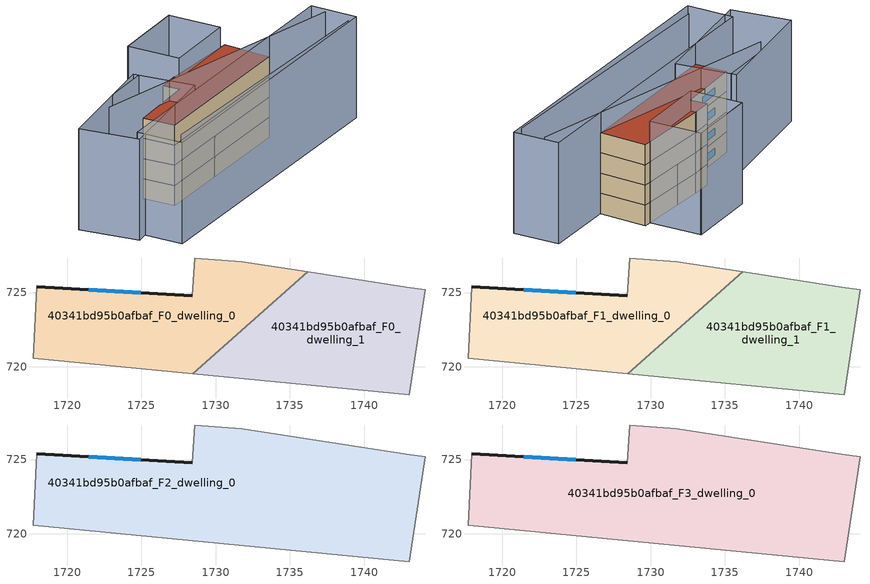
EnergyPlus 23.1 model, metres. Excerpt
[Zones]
40341bd95b0afbaf_F0_dwelling_0
 floor ground (EU_floor_Construction): 1736.19,726.39 1728.46,719.53 1717.71,720.57 1717.97,725.39 1728.44,724.77 1728.59,727.31 1731.76,727.07 z0
 wall outside (EU_wall_Construction): 1728.44,724.77 1717.97,725.39 z0:3
 wall adiabatic (EU_wall_Construction): 1736.19,726.39 1731.76,727.07 1728.59,727.31 1728.44,724.77 / 1717.97,725.39 1717.71,720.57 1728.46,719.53 z0:3
 wall to 40341bd95b0afbaf_F0_dwelling_1 (EU_wall_Construction): 1728.46,719.53 1736.19,726.39 z0:3
 window (EU_Window_Construction): 1724.95,724.98 1721.46,725.18 z1:2
40341bd95b0afbaf_F0_dwelling_1
 floor ground (EU_floor_Construction): 1744.1,725.18 1743.05,718.12 1728.46,719.53 1736.19,726.39 1742.88,725.37 z0
 wall adiabatic (EU_wall_Construction): 1728.46,719.53 1743.05,718.12 1744.1,725.18 1742.88,725.37 1736.19,726.39 z0:3
40341bd95b0afbaf_F1_dwelling_0
 floor to 40341bd95b0afbaf_F0_dwelling_0 (EU_floor_Construction): 1736.19,726.39 1728.46,719.53 1717.71,720.57 1717.97,725.39 1728.44,724.77 1728.59,727.31 1731.76,727.07 z3
 wall outside (EU_wall_Construction): 1728.44,724.77 1717.97,725.39 z3:6
 wall adiabatic (EU_wall_Construction): 1736.19,726.39 1731.76,727.07 1728.59,727.31 1728.44,724.77 / 1717.97,725.39 1717.71,720.57 1728.46,719.53 z3:6
 wall to 40341bd95b0afbaf_F1_dwelling_1 (EU_wall_Construction): 1728.46,719.53 1736.19,726.39 z3:6
 window (EU_Window_Construction): 1724.95,724.98 1721.46,725.18 z4:5
40341bd95b0afbaf_F1_dwelling_1
 floor to 40341bd95b0afbaf_F0_dwelling_1 (EU_floor_Construction): 1744.1,725.18 1743.05,718.12 1728.46,719.53 1736.19,726.39 1742.88,725.37 z3
 wall adiabatic (EU_wall_Construction): 1728.46,719.53 1743.05,718.12 1744.1,725.18 1742.88,725.37 1736.19,726.39 z3:6
40341bd95b0afbaf_F2_dwelling_0
 floor to 40341bd95b0afbaf_F1_dwelling_0 (EU_floor_Construction): 1736.19,726.39 1728.46,719.53 1717.71,720.57 1717.97,725.39 1728.44,724.77 1728.59,727.31 1731.76,727.07 z6
 floor to 40341bd95b0afbaf_F1_dwelling_1 (EU_floor_Construction): 1744.1,725.18 1743.05,718.12 1728.46,719.53 1736.19,726.39 1742.88,725.37 z6
 wall outside (EU_wall_Construction): 1728.44,724.77 1717.97,725.39 z6:9
 wall adiabatic (EU_wall_Construction): 1717.97,725.39 1717.71,720.57 1743.05,718.12 1744.1,725.18 1742.88,725.37 1731.76,727.07 1728.59,727.31 1728.44,724.77 z6:9
 window (EU_Window_Construction): 1724.95,724.98 1721.46,725.18 z7:8
40341bd95b0afbaf_F3_dwelling_0
 floor to 40341bd95b0afbaf_F2_dwelling_0 (EU_floor_Construction): 1744.1,725.18 1743.05,718.12 1717.71,720.57 1717.97,725.39 1728.44,724.77 1728.59,727.31 1731.76,727.07 1742.88,725.37 z9
 wall outside (EU_wall_Construction): 1728.44,724.77 1717.97,725.39 z9:12
 wall adiabatic (EU_wall_Construction): 1717.97,725.39 1717.71,720.57 1743.05,718.12 1744.1,725.18 1742.88,725.37 1731.76,727.07 1728.59,727.31 1728.44,724.77 z9:12
 window (EU_Window_Construction): 1724.95,724.98 1721.46,725.18 z10:11
 roof outside (EU_roof_Construction): 1743.05,718.12 1744.1,725.18 1742.88,725.37 1731.76,727.07 1728.59,727.31 1728.44,724.77 1717.97,725.39 1717.71,720.57 z12
shading: 1709.25,715.77 1752,710.55 / 1724.34,728.93 1717.18,729.49 / 1743.61,733.25 1732.29,734.1 / 1753.44,714.56 1713.32,728.3 / 1707.64,721.55 1754.29,717.03 / 1754.29,717.03 1753.62,710.07 / 1753.62,710.07 1706.97,714.59 / 1706.97,714.59 1707.64,721.55 / 1705.4,729.19 1724.31,729.73 / 1724.31,729.73 1724.57,720.77 / 1724.57,720.77 1705.66,720.23 / 1705.66,720.23 1705.4,729.19 / 1732.29,734.16 1743.54,733.25 / 1743.54,733.25 1742.9,725.37 / 1742.9,725.37 1731.65,726.28 / 1731.65,726.28 1732.29,734.16 z0:15
[Building]
EU S2 Campaign: North Axis=0; Terrain=City; Solar Distribution=FullExterior
[Site:Location]
Bologna: Latitude=44.5; Longitude=11.25; Time Zone=1; Elevation=37
[SizingPeriod:WeatherFileDays]
AnnualSizingPeriod: Begin Month=1; Begin Day of Month=1; End Month=12; End Day of Month=31; Day of Week for Start Day=Monday; Use Weather File Daylight Saving Period=No; Use Weather File Rain and Snow Indicators=No
[MATERIAL]
EU_InternalMass_Material: Roughness=MediumRough; Thickness=0.1; Conductivity=1; Density=1800; Specific Heat=900; Thermal Absorptance=0.9; Solar Absorptance=0.7; Visible Absorptance=0.7
[MATERIAL:NOMASS] Roughness=MediumRough; Thermal Absorptance=0.9; Solar Absorptance=0.7; Visible Absorptance=0.7
Name | Thermal Resistance
EU_wall_NoMass | 0.937881
EU_roof_NoMass | 0.548572
EU_floor_NoMass | 0.71348
[WINDOWMATERIAL:SIMPLEGLAZINGSYSTEM]
EU_Window_SimpleGlazing: UFactor=4.25633; Solar Heat Gain Coefficient=0.85; Visible Transmittance=0.85
[CONSTRUCTION]
EU_wall_Construction: EU_wall_NoMass
EU_roof_Construction: EU_roof_NoMass
EU_floor_Construction: EU_floor_NoMass
EU_Window_Construction: EU_Window_SimpleGlazing
EU_InternalMass_Construction: EU_InternalMass_Material
[ZONE] Type=1; Multiplier=1; Ceiling Height=autocalculate; Floor Area=autocalculate; Part of Total Floor Area=Yes
Name | Volume
40341bd95b0afbaf_F0_dwelling_0; 40341bd95b0afbaf_F1_dwelling_0 | 252.18
40341bd95b0afbaf_F2_dwelling_0 | 504.345
40341bd95b0afbaf_F3_dwelling_0 | 504.346
40341bd95b0afbaf_F0_dwelling_1; 40341bd95b0afbaf_F1_dwelling_1 | 252.17
[INTERNALMASS] Construction=EU_InternalMass_Construction
Name | Zone or ZoneList | Surface Area
40341bd95b0afbaf_F0_dwelling_0_EU_InternalMass | 40341bd95b0afbaf_F0_dwelling_0 | 84.0603
40341bd95b0afbaf_F0_dwelling_1_EU_InternalMass | 40341bd95b0afbaf_F0_dwelling_1 | 84.0565
40341bd95b0afbaf_F1_dwelling_0_EU_InternalMass | 40341bd95b0afbaf_F1_dwelling_0 | 84.0603
40341bd95b0afbaf_F1_dwelling_1_EU_InternalMass | 40341bd95b0afbaf_F1_dwelling_1 | 84.0565
40341bd95b0afbaf_F2_dwelling_0_EU_InternalMass | 40341bd95b0afbaf_F2_dwelling_0 | 168.115
40341bd95b0afbaf_F3_dwelling_0_EU_InternalMass | 40341bd95b0afbaf_F3_dwelling_0 | 168.115
[OTHEREQUIPMENT] Fuel Type=Electricity; Design Level Calculation Method=Watts/Area; Power per Zone Floor Area=1; Fraction Latent=0; Fraction Radiant=0; Fraction Lost=0; Carbon Dioxide Generation Rate=0; EndUse Subcategory=EU_Step8_InternalGains
Name | Zone or ZoneList or Space or SpaceList | Schedule
EU_Step8_InternalGain_40341bd95b0afbaf_F0_dwelling_0_f000 | 40341bd95b0afbaf_F0_dwelling_0 | EU_Step8_GainSchedule_40341bd95b0afbaf_F0_dwelling_0_f000
EU_Step8_InternalGain_40341bd95b0afbaf_F0_dwelling_1_f000 | 40341bd95b0afbaf_F0_dwelling_1 | EU_Step8_GainSchedule_40341bd95b0afbaf_F0_dwelling_1_f000
EU_Step8_InternalGain_40341bd95b0afbaf_F1_dwelling_0_f000 | 40341bd95b0afbaf_F1_dwelling_0 | EU_Step8_GainSchedule_40341bd95b0afbaf_F1_dwelling_0_f000
EU_Step8_InternalGain_40341bd95b0afbaf_F1_dwelling_1_f000 | 40341bd95b0afbaf_F1_dwelling_1 | EU_Step8_GainSchedule_40341bd95b0afbaf_F1_dwelling_1_f000
EU_Step8_InternalGain_40341bd95b0afbaf_F2_dwelling_0_f000 | 40341bd95b0afbaf_F2_dwelling_0 | EU_Step8_GainSchedule_40341bd95b0afbaf_F2_dwelling_0_f000
EU_Step8_InternalGain_40341bd95b0afbaf_F3_dwelling_0_f000 | 40341bd95b0afbaf_F3_dwelling_0 | EU_Step8_GainSchedule_40341bd95b0afbaf_F3_dwelling_0_f000
[ZONEVENTILATION:DESIGNFLOWRATE] Schedule=EU_AlwaysOn; Design Flow Rate Calculation Method=AirChanges/Hour; Air Changes per Hour=0.687892; Ventilation Type=Natural; Fan Pressure Rise=0; Fan Total Efficiency=1; Constant Term Coefficient=1; Temperature Term Coefficient=0; Velocity Term Coefficient=0; Velocity Squared Term Coefficient=0; Minimum Indoor Temperature=-100; Maximum Indoor Temperature=100; Delta Temperature=-100; Minimum Outdoor Temperature=-100; Maximum Outdoor Temperature=100; Maximum Wind Speed=40
Name | Zone or ZoneList or Space or SpaceList
EU_ConstantAir_40341bd95b0afbaf_F0_dwelling_0 | 40341bd95b0afbaf_F0_dwelling_0
EU_ConstantAir_40341bd95b0afbaf_F0_dwelling_1 | 40341bd95b0afbaf_F0_dwelling_1
EU_ConstantAir_40341bd95b0afbaf_F1_dwelling_0 | 40341bd95b0afbaf_F1_dwelling_0
EU_ConstantAir_40341bd95b0afbaf_F1_dwelling_1 | 40341bd95b0afbaf_F1_dwelling_1
EU_ConstantAir_40341bd95b0afbaf_F2_dwelling_0 | 40341bd95b0afbaf_F2_dwelling_0
EU_ConstantAir_40341bd95b0afbaf_F3_dwelling_0 | 40341bd95b0afbaf_F3_dwelling_0
[HVACTEMPLATE:THERMOSTAT] Constant Heating Setpoint=20; Constant Cooling Setpoint=50
EU_HeatOnly_40341bd95b0afbaf_F0_dwelling_0; EU_HeatOnly_40341bd95b0afbaf_F0_dwelling_1; EU_HeatOnly_40341bd95b0afbaf_F1_dwelling_0; EU_HeatOnly_40341bd95b0afbaf_F1_dwelling_1; EU_HeatOnly_40341bd95b0afbaf_F2_dwelling_0; EU_HeatOnly_40341bd95b0afbaf_F3_dwelling_0
[HVACTEMPLATE:ZONE:IDEALLOADSAIRSYSTEM] System Availability Schedule=EU_AlwaysOn; Maximum Heating Supply Air Temperature=50; Minimum Cooling Supply Air Temperature=13; Maximum Heating Supply Air Humidity Ratio=0.0156; Minimum Cooling Supply Air Humidity Ratio=0.0077; Heating Limit=NoLimit; Cooling Limit=NoLimit; Heating Availability Schedule=EU_AlwaysOn; Cooling Availability Schedule=EU_CoolingOff; Dehumidification Control Type=ConstantSensibleHeatRatio; Cooling Sensible Heat Ratio=0.7; Dehumidification Setpoint=60; Humidification Control Type=None; Humidification Setpoint=30; Outdoor Air Method=None; Outdoor Air Flow Rate per Person=0.00944; Outdoor Air Flow Rate per Zone Floor Area=0; Outdoor Air Flow Rate per Zone=0; Demand Controlled Ventilation Type=None; Outdoor Air Economizer Type=NoEconomizer; Heat Recovery Type=None; Sensible Heat Recovery Effectiveness=0.7; Latent Heat Recovery Effectiveness=0.65
Name | Template Thermostat
40341bd95b0afbaf_F0_dwelling_0 | EU_HeatOnly_40341bd95b0afbaf_F0_dwelling_0
40341bd95b0afbaf_F0_dwelling_1 | EU_HeatOnly_40341bd95b0afbaf_F0_dwelling_1
40341bd95b0afbaf_F1_dwelling_0 | EU_HeatOnly_40341bd95b0afbaf_F1_dwelling_0
40341bd95b0afbaf_F1_dwelling_1 | EU_HeatOnly_40341bd95b0afbaf_F1_dwelling_1
40341bd95b0afbaf_F2_dwelling_0 | EU_HeatOnly_40341bd95b0afbaf_F2_dwelling_0
40341bd95b0afbaf_F3_dwelling_0 | EU_HeatOnly_40341bd95b0afbaf_F3_dwelling_0
[SIZING:ZONE] Zone Cooling Design Supply Air Temperature Input Method=SupplyAirTemperature; Zone Cooling Design Supply Air Temperature=13; Zone Heating Design Supply Air Temperature Input Method=SupplyAirTemperature; Zone Heating Design Supply Air Temperature=50; Zone Cooling Design Supply Air Humidity Ratio=0.008; Zone Heating Design Supply Air Humidity Ratio=0.008; Cooling Design Air Flow Method=DesignDay; Cooling Design Air Flow Rate=0; Cooling Minimum Air Flow per Zone Floor Area=0.000762; Cooling Minimum Air Flow=0; Cooling Minimum Air Flow Fraction=0.2; Heating Design Air Flow Method=DesignDay; Heating Design Air Flow Rate=0; Heating Maximum Air Flow per Zone Floor Area=0.002032; Heating Maximum Air Flow=0.141576; Heating Maximum Air Flow Fraction=0.3; Account for Dedicated Outdoor Air System=No; Dedicated Outdoor Air System Control Strategy=NeutralSupplyAir; Dedicated Outdoor Air Low Setpoint Temperature for Design=autosize; Dedicated Outdoor Air High Setpoint Temperature for Design=autosize; Zone Load Sizing Method=Sensible Load Only No Latent Load; Zone Latent Cooling Design Supply Air Humidity Ratio Input Method=HumidityRatioDifference; Zone Cooling Design Supply Air Humidity Ratio Difference=0.005; Zone Latent Heating Design Supply Air Humidity Ratio Input Method=HumidityRatioDifference; Zone Humidification Design Supply Air Humidity Ratio Difference=0.005
40341bd95b0afbaf_F0_dwelling_0; 40341bd95b0afbaf_F0_dwelling_1; 40341bd95b0afbaf_F1_dwelling_0; 40341bd95b0afbaf_F1_dwelling_1; 40341bd95b0afbaf_F2_dwelling_0; 40341bd95b0afbaf_F3_dwelling_0
[SCHEDULE:CONSTANT]
Name | Hourly Value
EU_AlwaysOn | 1
EU_CoolingOff | 0
[SCHEDULE:FILE] Column Number=1; Rows to Skip at Top=0; Number of Hours of Data=8760; Column Separator=Comma; Interpolate to Timestep=No; Minutes per Item=60; Adjust Schedule for Daylight Savings=Yes
Name | File
EU_Step8_GainSchedule_40341bd95b0afbaf_F0_dwelling_0_f000 | ../../schedules/40341bd95b0afbaf/40341bd95b0afbaf_F0_dwelling_0_f000_gain.csv
EU_Step8_GainSchedule_40341bd95b0afbaf_F0_dwelling_1_f000 | ../../schedules/40341bd95b0afbaf/40341bd95b0afbaf_F0_dwelling_1_f000_gain.csv
EU_Step8_GainSchedule_40341bd95b0afbaf_F1_dwelling_0_f000 | ../../schedules/40341bd95b0afbaf/40341bd95b0afbaf_F1_dwelling_0_f000_gain.csv
EU_Step8_GainSchedule_40341bd95b0afbaf_F1_dwelling_1_f000 | ../../schedules/40341bd95b0afbaf/40341bd95b0afbaf_F1_dwelling_1_f000_gain.csv
EU_Step8_GainSchedule_40341bd95b0afbaf_F2_dwelling_0_f000 | ../../schedules/40341bd95b0afbaf/40341bd95b0afbaf_F2_dwelling_0_f000_gain.csv
EU_Step8_GainSchedule_40341bd95b0afbaf_F3_dwelling_0_f000 | ../../schedules/40341bd95b0afbaf/40341bd95b0afbaf_F3_dwelling_0_f000_gain.csv
